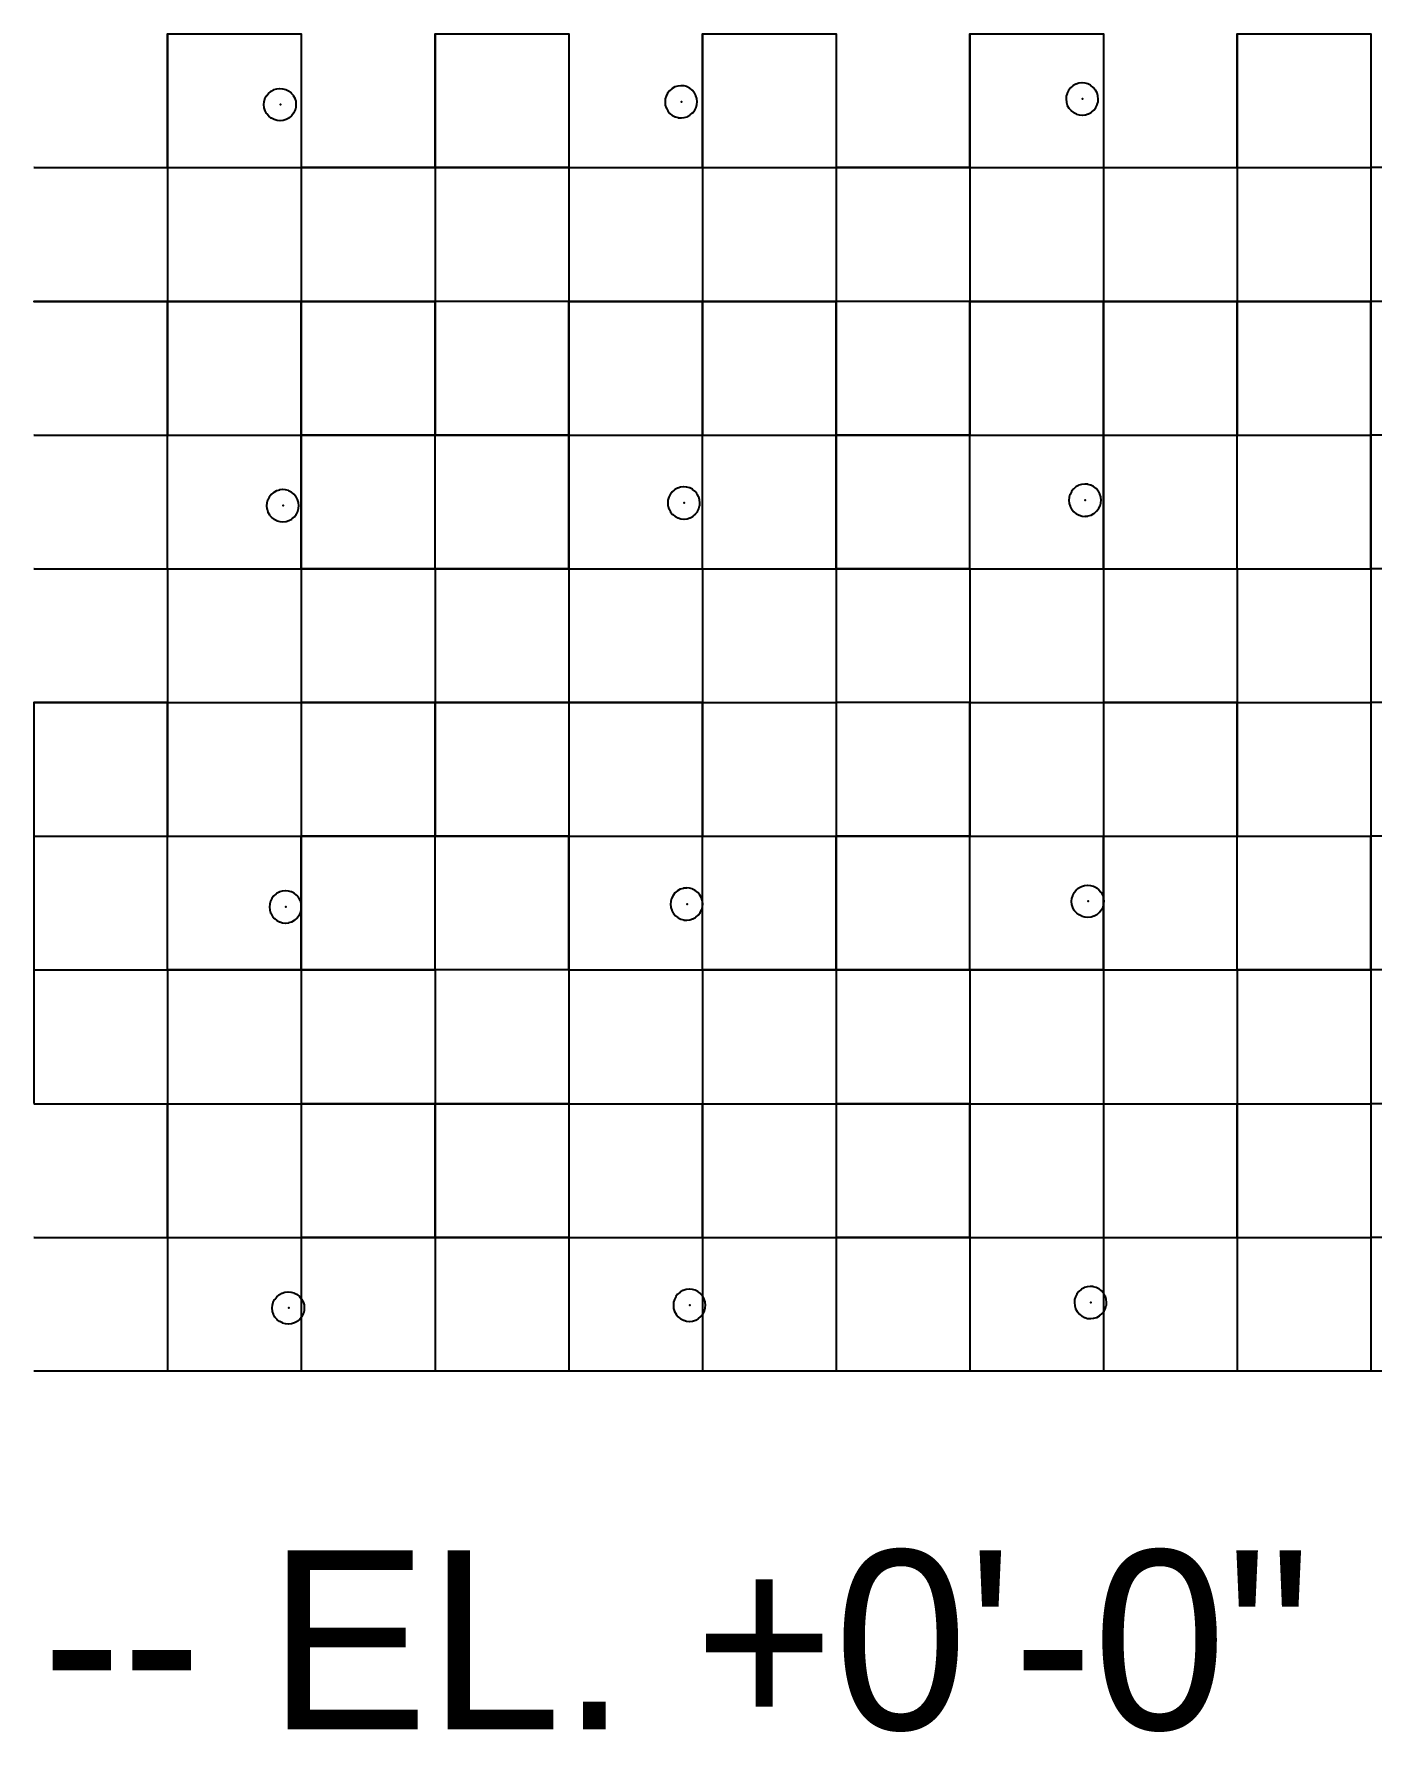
# Model space of a CAD drawing. Header units: metres. Extents: x 0 to 398, y -24 to 612.
# Drawn here: x 81 to 171, y -24.3 to 90 of the extents above; entities that cross this region are included whole.
import ezdxf

# ---------------------------------------------------------------- set-up
doc = ezdxf.new("R2010")
doc.units = ezdxf.units.M
doc.layers.add('LAYER_01_CUT', color=7, linetype='Continuous')
doc.layers.add('LAYER_04_GRID', color=7, linetype='Continuous')

msp = doc.modelspace()

# ---------------------------------------------------------------- linework, layer by layer
at = {"layer": 'LAYER_01_CUT'}
for points in [[(90, 81.01), (90, 90), (98.99, 90), (99, 90), (99, 81.01), (99, 81), (99, 72.01)], [(90, 89.99), (90, 90)], [(90, 89.99), (90, 81)], [(99, 89.99), (99, 90)], [(99, 89.99), (99, 81)], [(108, 81.01), (108, 90), (116.99, 90), (117, 90), (117, 81.01), (117, 81), (117, 72.01)], [(108, 89.99), (108, 90)], [(108, 89.99), (108, 81)], [(117, 89.99), (117, 90)], [(117, 89.99), (117, 81)], [(126, 81.01), (126, 90), (134.99, 90), (135, 90), (135, 81.01), (135, 81), (135, 72.01)], [(126, 89.99), (126, 90)], [(126, 89.99), (126, 81)], [(135, 89.99), (135, 90)], [(135, 89.99), (135, 81)], [(144, 81.01), (144, 90), (152.99, 90), (153, 90), (153, 81.01), (153, 81), (153, 72.01)], [(144, 89.99), (144, 90)], [(144, 89.99), (144, 81)], [(153, 89.99), (153, 90)], [(153, 89.99), (153, 81)], [(162, 81.01), (162, 90), (170.99, 90), (171, 90), (171, 81.01), (171, 81), (171, 72.01)], [(162, 89.99), (162, 90)], [(162, 89.99), (162, 81)], [(171, 89.99), (171, 90)], [(171, 89.99), (171, 81)], [(96.57, 84.82), (96.56, 84.83), (96.56, 84.83), (96.5, 85.02), (96.5, 85.03), (96.5, 85.04), (96.48, 85.23), (96.48, 85.24), (96.48, 85.24), (96.49, 85.42), (96.49, 85.43), (96.5, 85.44), (96.55, 85.62), (96.55, 85.63), (96.55, 85.64), (96.64, 85.82), (96.65, 85.82), (96.65, 85.83), (96.78, 85.99), (96.78, 86), (96.94, 86.13), (96.95, 86.14), (96.96, 86.14), (97.13, 86.24), (97.14, 86.24), (97.15, 86.25), (97.34, 86.3), (97.35, 86.31), (97.36, 86.31), (97.55, 86.33), (97.55, 86.33), (97.56, 86.33), (97.74, 86.31), (97.75, 86.31), (97.76, 86.31), (97.94, 86.26), (97.95, 86.26), (97.96, 86.25), (98.13, 86.16), (98.14, 86.16), (98.15, 86.15), (98.31, 86.03), (98.31, 86.02), (98.44, 85.87), (98.46, 85.85), (98.46, 85.85), (98.56, 85.67), (98.56, 85.66), (98.56, 85.65), (98.62, 85.47), (98.62, 85.46), (98.62, 85.45), (98.64, 85.26), (98.64, 85.25), (98.64, 85.24), (98.63, 85.07), (98.63, 85.06), (98.63, 85.05), (98.58, 84.87), (98.57, 84.86), (98.57, 84.85), (98.48, 84.67), (98.48, 84.66), (98.47, 84.66), (98.35, 84.5), (98.34, 84.49), (98.19, 84.36), (98.17, 84.35), (98.16, 84.34), (97.99, 84.25), (97.98, 84.25), (97.97, 84.24), (97.78, 84.18), (97.78, 84.18), (97.77, 84.18), (97.58, 84.16), (97.57, 84.16), (97.56, 84.16), (97.38, 84.18), (97.37, 84.18), (97.37, 84.18), (97.18, 84.23), (97.17, 84.23), (97.17, 84.24), (96.99, 84.32), (96.98, 84.33), (96.97, 84.33), (96.82, 84.46), (96.81, 84.47), (96.68, 84.62), (96.67, 84.63), (96.66, 84.64), (96.57, 84.82)], [(123.95, 86.33), (123.94, 86.31), (123.78, 86.18), (123.78, 86.18), (123.65, 86.02), (123.65, 86.01), (123.64, 86), (123.55, 85.83), (123.55, 85.82), (123.55, 85.81), (123.5, 85.63), (123.49, 85.62), (123.49, 85.61), (123.48, 85.43), (123.48, 85.42), (123.48, 85.42), (123.5, 85.22), (123.5, 85.22), (123.5, 85.21), (123.56, 85.02), (123.56, 85.01), (123.57, 85), (123.66, 84.83), (123.67, 84.82), (123.68, 84.81), (123.81, 84.65), (123.81, 84.65), (123.97, 84.52), (123.98, 84.52), (123.99, 84.51), (124.17, 84.42), (124.17, 84.42), (124.18, 84.42), (124.37, 84.37), (124.37, 84.36), (124.38, 84.36), (124.56, 84.35), (124.57, 84.35), (124.58, 84.35), (124.77, 84.37), (124.78, 84.37), (124.78, 84.37), (124.97, 84.43), (124.98, 84.43), (124.99, 84.44), (125.16, 84.53), (125.17, 84.54), (125.18, 84.55), (125.34, 84.68), (125.35, 84.68), (125.47, 84.84), (125.48, 84.85), (125.48, 84.86), (125.57, 85.04), (125.57, 85.04), (125.58, 85.05), (125.63, 85.24), (125.63, 85.24), (125.63, 85.25), (125.64, 85.43), (125.64, 85.44), (125.64, 85.45), (125.62, 85.64), (125.62, 85.65), (125.62, 85.65), (125.56, 85.84), (125.56, 85.85), (125.56, 85.86), (125.46, 86.03), (125.46, 86.04), (125.44, 86.05), (125.31, 86.21), (125.31, 86.22), (125.15, 86.34), (125.14, 86.35), (125.13, 86.35), (124.96, 86.44), (124.95, 86.44), (124.94, 86.45), (124.76, 86.5), (124.75, 86.5), (124.74, 86.5), (124.56, 86.51), (124.55, 86.51), (124.54, 86.51), (124.35, 86.49), (124.35, 86.49), (124.34, 86.49), (124.15, 86.43), (124.14, 86.43), (124.13, 86.43), (123.96, 86.33), (123.95, 86.33)], [(151.17, 84.61), (151.17, 84.61), (151.18, 84.6), (151.36, 84.55), (151.37, 84.55), (151.38, 84.55), (151.56, 84.53), (151.57, 84.53), (151.58, 84.53), (151.77, 84.55), (151.77, 84.56), (151.78, 84.56), (151.97, 84.62), (151.98, 84.62), (151.99, 84.62), (152.16, 84.72), (152.17, 84.72), (152.18, 84.73), (152.34, 84.86), (152.35, 84.87), (152.47, 85.03), (152.48, 85.04), (152.48, 85.05), (152.57, 85.22), (152.57, 85.23), (152.57, 85.24), (152.63, 85.42), (152.63, 85.43), (152.63, 85.44), (152.64, 85.62), (152.64, 85.62), (152.64, 85.63), (152.62, 85.82), (152.62, 85.83), (152.62, 85.84), (152.56, 86.03), (152.56, 86.04), (152.56, 86.04), (152.46, 86.22), (152.45, 86.23), (152.44, 86.24), (152.31, 86.4), (152.31, 86.4), (152.15, 86.53), (152.14, 86.53), (152.13, 86.54), (151.95, 86.63), (151.95, 86.63), (151.94, 86.63), (151.76, 86.68), (151.75, 86.68), (151.74, 86.69), (151.56, 86.7), (151.55, 86.7), (151.54, 86.7), (151.35, 86.68), (151.35, 86.68), (151.34, 86.68), (151.15, 86.62), (151.14, 86.62), (151.13, 86.61), (150.96, 86.52), (150.95, 86.51), (150.94, 86.5), (150.78, 86.37), (150.77, 86.36), (150.65, 86.2), (150.64, 86.2), (150.64, 86.19), (150.55, 86.01), (150.55, 86), (150.55, 86), (150.49, 85.81), (150.49, 85.8), (150.49, 85.8), (150.48, 85.62), (150.48, 85.61), (150.48, 85.6), (150.5, 85.41), (150.5, 85.4), (150.5, 85.39), (150.56, 85.21), (150.56, 85.2), (150.56, 85.19), (150.66, 85.01), (150.67, 85.01), (150.68, 84.99), (150.81, 84.84), (150.81, 84.83), (150.97, 84.71), (150.98, 84.7), (150.99, 84.7), (151.17, 84.61)], [(81.01, 81), (81, 81)], [(81, 81), (89.99, 81)], [(81.01, 81), (90, 81)], [(89.99, 81), (90, 81), (90, 72.01)], [(90, 81), (90, 81.01)], [(90, 81), (90, 80.99)], [(90, 81), (98.99, 81)], [(90, 81), (90.01, 81)], [(90, 80.99), (90, 72)], [(90.01, 81), (99, 81)], [(98.99, 81), (99, 81)], [(107.99, 81), (99, 81)], [(99.01, 81), (99, 81)], [(99, 81), (99, 80.99)], [(99, 80.99), (99, 72)], [(99.01, 81), (108, 81)], [(107.99, 81), (108, 81), (108, 72.01)], [(108, 81), (108, 81.01)], [(108, 81), (108, 80.99)], [(108, 81), (116.99, 81)], [(108, 81), (108.01, 81)], [(108, 80.99), (108, 72)], [(117, 81), (108.01, 81)], [(117, 81), (116.99, 81)], [(117, 81), (117, 80.99)], [(117, 81), (125.99, 81)], [(117, 81), (117.01, 81)], [(117, 80.99), (117, 72)], [(117.01, 81), (126, 81)], [(125.99, 81), (126, 81), (126, 72.01)], [(126, 81), (126, 81.01)], [(126.01, 81), (126, 81)], [(126, 81), (126, 80.99)], [(126, 81), (134.99, 81)], [(126, 80.99), (126, 72)], [(126.01, 81), (135, 81)], [(135, 81), (134.99, 81)], [(135, 81), (135, 80.99)], [(135, 81), (143.99, 81)], [(135, 81), (135.01, 81)], [(135, 80.99), (135, 72)], [(144, 81), (135.01, 81)], [(143.99, 81), (144, 81), (144, 72.01)], [(144, 81), (144, 81.01)], [(144, 81), (144, 80.99)], [(144, 81), (152.99, 81)], [(144, 81), (144.01, 81)], [(144, 80.99), (144, 72)], [(144.01, 81), (153, 81)], [(152.99, 81), (153, 81)], [(153.01, 81), (153, 81)], [(153, 81), (153, 80.99)], [(153, 81), (161.99, 81)], [(153, 80.99), (153, 72)], [(153.01, 81), (162, 81)], [(161.99, 81), (162, 81), (162, 72.01)], [(162, 81), (162, 81.01)], [(162, 81), (162, 80.99)], [(162, 81), (170.99, 81)], [(162, 81), (162.01, 81)], [(162, 80.99), (162, 72)], [(162.01, 81), (171, 81)], [(170.99, 81), (171, 81)], [(179.99, 81), (171, 81)], [(171.01, 81), (171, 81)], [(171, 81), (171, 80.99)], [(171, 80.99), (171, 72)], [(90, 72.01), (90, 72)], [(99, 72.01), (99, 72)], [(108, 72.01), (108, 72)], [(117, 72.01), (117, 72)], [(126, 72.01), (126, 72)], [(135, 72.01), (135, 72)], [(144, 72.01), (144, 72)], [(153, 72.01), (153, 72)], [(162, 72.01), (162, 72)], [(171, 72.01), (171, 72)], [(89.99, 72), (81, 72), (81.01, 72)], [(81.01, 72), (90, 72)], [(90, 72), (89.99, 72)], [(98.99, 72), (90, 72), (90.01, 72)], [(90, 63.01), (90, 72)], [(90, 71.99), (90, 72)], [(90, 71.99), (90, 63)], [(90.01, 72), (99, 72)], [(98.99, 72), (99, 72)], [(107.99, 72), (99, 72), (99.01, 72)], [(99, 63.01), (99, 72)], [(99, 71.99), (99, 72)], [(99, 71.99), (99, 63)], [(99.01, 72), (108, 72)], [(107.99, 72), (108, 72)], [(116.99, 72), (108, 72), (108.01, 72)], [(108, 63.01), (108, 72)], [(108, 71.99), (108, 72)], [(108, 71.99), (108, 63)], [(117, 72), (108.01, 72)], [(117, 72), (116.99, 72)], [(125.99, 72), (117, 72), (117.01, 72)], [(117, 63.01), (117, 72)], [(117, 71.99), (117, 72)], [(117, 71.99), (117, 63)], [(117.01, 72), (126, 72)], [(125.99, 72), (126, 72)], [(134.99, 72), (126, 72), (126.01, 72)], [(126, 63.01), (126, 72)], [(126, 71.99), (126, 72)], [(126, 71.99), (126, 63)], [(126.01, 72), (135, 72)], [(135, 72), (134.99, 72)], [(143.99, 72), (135, 72), (135.01, 72)], [(135, 63.01), (135, 72)], [(135, 71.99), (135, 72)], [(135, 71.99), (135, 63)], [(144, 72), (135.01, 72)], [(144, 72), (143.99, 72)], [(152.99, 72), (144, 72), (144.01, 72)], [(144, 63.01), (144, 72)], [(144, 71.99), (144, 72)], [(144, 71.99), (144, 63)], [(144.01, 72), (153, 72)], [(152.99, 72), (153, 72)], [(161.99, 72), (153, 72), (153.01, 72)], [(153, 63.01), (153, 72)], [(153, 71.99), (153, 72)], [(153, 71.99), (153, 63)], [(153.01, 72), (162, 72)], [(162, 72), (161.99, 72)], [(170.99, 72), (162, 72), (162.01, 72)], [(162, 63.01), (162, 72)], [(162, 71.99), (162, 72)], [(162, 71.99), (162, 63)], [(162.01, 72), (171, 72)], [(170.99, 72), (171, 72)], [(179.99, 72), (171, 72), (171.01, 72)], [(171, 63.01), (171, 72)], [(171, 71.99), (171, 72)], [(171, 71.99), (171, 63)], [(81.01, 63), (81, 63)], [(81, 63), (89.99, 63)], [(81.01, 63), (90, 63)], [(90, 63), (89.99, 63)], [(90, 63.01), (90, 63)], [(90, 54.01), (90, 63), (90, 62.99)], [(90, 63), (98.99, 63)], [(90, 63), (90.01, 63)], [(90, 54), (90, 62.99)], [(90.01, 63), (99, 63)], [(98.99, 63), (99, 63), (99, 54.01), (99, 54), (99, 45.01)], [(99, 63.01), (99, 63)], [(107.99, 63), (99, 63)], [(99.01, 63), (99, 63)], [(99, 63), (99, 62.99)], [(99, 54), (99, 62.99)], [(99.01, 63), (108, 63)], [(107.99, 63), (108, 63)], [(108, 63.01), (108, 63)], [(108, 54.01), (108, 63), (108, 62.99)], [(108, 63), (116.99, 63)], [(108, 63), (108.01, 63)], [(108, 54), (108, 62.99)], [(117, 63), (108.01, 63)], [(116.99, 63), (117, 63), (117, 54.01), (117, 54), (117, 45.01)], [(117, 63.01), (117, 63)], [(117, 63), (117, 62.99)], [(117, 63), (125.99, 63)], [(117, 63), (117.01, 63)], [(117, 54), (117, 62.99)], [(117.01, 63), (126, 63)], [(125.99, 63), (126, 63)], [(126, 63.01), (126, 63)], [(126, 54.01), (126, 63), (126, 62.99)], [(126.01, 63), (126, 63)], [(126, 63), (134.99, 63)], [(126, 54), (126, 62.99)], [(126.01, 63), (135, 63)], [(134.99, 63), (135, 63), (135, 54.01), (135, 54), (135, 45.01)], [(135, 63.01), (135, 63)], [(135, 63), (135, 62.99)], [(135, 63), (143.99, 63)], [(135, 63), (135.01, 63)], [(135, 54), (135, 62.99)], [(144, 63), (135.01, 63)], [(144, 63), (143.99, 63)], [(144, 63.01), (144, 63)], [(144, 54.01), (144, 63), (144, 62.99)], [(144, 63), (152.99, 63)], [(144, 63), (144.01, 63)], [(144, 54), (144, 62.99)], [(144.01, 63), (153, 63)], [(152.99, 63), (153, 63), (153, 54.01), (153, 54), (153, 45.01)], [(153, 63.01), (153, 63)], [(153.01, 63), (153, 63)], [(153, 63), (153, 62.99)], [(153, 63), (161.99, 63)], [(153, 54), (153, 62.99)], [(153.01, 63), (162, 63)], [(162, 63), (161.99, 63)], [(162, 63.01), (162, 63)], [(162, 54.01), (162, 63), (162, 62.99)], [(162, 63), (170.99, 63)], [(162, 63), (162.01, 63)], [(162, 54), (162, 62.99)], [(162.01, 63), (171, 63)], [(170.99, 63), (171, 63), (171, 54.01), (171, 54), (171, 45.01)], [(171, 63.01), (171, 63)], [(179.99, 63), (171, 63)], [(171.01, 63), (171, 63)], [(171, 63), (171, 62.99)], [(171, 54), (171, 62.99)], [(123.75, 58.01), (123.75, 58.01), (123.85, 57.83), (123.85, 57.82), (123.86, 57.81), (123.99, 57.65), (124, 57.65), (124.16, 57.52), (124.17, 57.52), (124.18, 57.51), (124.35, 57.42), (124.36, 57.42), (124.37, 57.42), (124.55, 57.37), (124.56, 57.36), (124.57, 57.36), (124.75, 57.35), (124.75, 57.35), (124.76, 57.35), (124.95, 57.37), (124.96, 57.37), (124.97, 57.37), (125.16, 57.43), (125.17, 57.43), (125.17, 57.44), (125.35, 57.53), (125.36, 57.54), (125.37, 57.55), (125.53, 57.68), (125.53, 57.69), (125.66, 57.84), (125.66, 57.85), (125.67, 57.86), (125.76, 58.04), (125.76, 58.04), (125.76, 58.05), (125.81, 58.24), (125.81, 58.24), (125.82, 58.25), (125.83, 58.43), (125.83, 58.44), (125.83, 58.45), (125.81, 58.64), (125.81, 58.65), (125.81, 58.65), (125.75, 58.84), (125.75, 58.85), (125.74, 58.86), (125.65, 59.03), (125.64, 59.04), (125.63, 59.06), (125.5, 59.21), (125.49, 59.22), (125.33, 59.34), (125.33, 59.35), (125.32, 59.35), (125.14, 59.44), (125.13, 59.44), (125.13, 59.45), (124.94, 59.5), (124.93, 59.5), (124.93, 59.5), (124.75, 59.51), (124.74, 59.51), (124.73, 59.51), (124.54, 59.49), (124.53, 59.49), (124.52, 59.49), (124.34, 59.43), (124.33, 59.43), (124.32, 59.43), (124.14, 59.33), (124.14, 59.33), (124.12, 59.31), (123.97, 59.18), (123.96, 59.18), (123.84, 59.02), (123.83, 59.01), (123.83, 59), (123.74, 58.83), (123.74, 58.82), (123.73, 58.81), (123.68, 58.63), (123.68, 58.62), (123.68, 58.61), (123.66, 58.43), (123.66, 58.42), (123.66, 58.42), (123.68, 58.23), (123.69, 58.22), (123.69, 58.21), (123.74, 58.02), (123.75, 58.01)], [(152.81, 58.84), (152.75, 59.03), (152.75, 59.04), (152.74, 59.04), (152.65, 59.22), (152.64, 59.23), (152.63, 59.24), (152.5, 59.4), (152.49, 59.4), (152.33, 59.53), (152.33, 59.53), (152.32, 59.54), (152.14, 59.63), (152.13, 59.63), (152.13, 59.63), (151.94, 59.68), (151.93, 59.68), (151.93, 59.69), (151.75, 59.7), (151.74, 59.7), (151.73, 59.7), (151.54, 59.68), (151.53, 59.68), (151.52, 59.68), (151.34, 59.62), (151.33, 59.62), (151.32, 59.61), (151.14, 59.52), (151.14, 59.51), (151.12, 59.5), (150.97, 59.37), (150.96, 59.36), (150.84, 59.2), (150.83, 59.2), (150.83, 59.19), (150.74, 59.01), (150.73, 59), (150.73, 59), (150.68, 58.81), (150.68, 58.81), (150.68, 58.8), (150.66, 58.62), (150.66, 58.61), (150.66, 58.6), (150.68, 58.41), (150.68, 58.4), (150.69, 58.4), (150.74, 58.21), (150.75, 58.2), (150.75, 58.19), (150.85, 58.01), (150.85, 58.01), (150.86, 57.99), (150.99, 57.84), (151, 57.83), (151.16, 57.71), (151.17, 57.7), (151.17, 57.7), (151.35, 57.61), (151.36, 57.61), (151.37, 57.6), (151.55, 57.55), (151.56, 57.55), (151.57, 57.55), (151.75, 57.53), (151.75, 57.53), (151.76, 57.54), (151.95, 57.55), (151.96, 57.56), (151.97, 57.56), (152.16, 57.62), (152.16, 57.62), (152.17, 57.62), (152.35, 57.72), (152.36, 57.72), (152.37, 57.73), (152.53, 57.87), (152.53, 57.87), (152.66, 58.03), (152.66, 58.04), (152.67, 58.05), (152.75, 58.22), (152.76, 58.23), (152.76, 58.24), (152.81, 58.42), (152.81, 58.43), (152.81, 58.44), (152.83, 58.62), (152.83, 58.63), (152.83, 58.63), (152.81, 58.82), (152.81, 58.83), (152.81, 58.84)], [(98.16, 57.24), (98.17, 57.25), (98.17, 57.25), (98.35, 57.35), (98.36, 57.35), (98.37, 57.36), (98.53, 57.49), (98.53, 57.5), (98.66, 57.66), (98.66, 57.67), (98.67, 57.67), (98.76, 57.85), (98.76, 57.86), (98.76, 57.87), (98.81, 58.05), (98.81, 58.06), (98.82, 58.07), (98.83, 58.24), (98.83, 58.25), (98.83, 58.26), (98.81, 58.45), (98.81, 58.46), (98.81, 58.47), (98.75, 58.66), (98.75, 58.66), (98.74, 58.67), (98.65, 58.85), (98.64, 58.86), (98.63, 58.87), (98.5, 59.02), (98.49, 59.03), (98.33, 59.16), (98.33, 59.16), (98.32, 59.16), (98.14, 59.25), (98.13, 59.26), (98.13, 59.26), (97.94, 59.31), (97.94, 59.31), (97.93, 59.31), (97.75, 59.33), (97.74, 59.33), (97.73, 59.33), (97.54, 59.31), (97.53, 59.31), (97.53, 59.3), (97.34, 59.25), (97.33, 59.24), (97.32, 59.24), (97.14, 59.14), (97.14, 59.14), (97.12, 59.13), (96.97, 59), (96.96, 58.99), (96.84, 58.83), (96.83, 58.82), (96.83, 58.82), (96.74, 58.64), (96.74, 58.63), (96.73, 58.62), (96.68, 58.44), (96.68, 58.43), (96.68, 58.42), (96.66, 58.25), (96.66, 58.24), (96.66, 58.23), (96.68, 58.04), (96.69, 58.03), (96.69, 58.02), (96.75, 57.83), (96.75, 57.83), (96.75, 57.82), (96.85, 57.64), (96.85, 57.63), (96.86, 57.62), (97, 57.47), (97, 57.46), (97.16, 57.33), (97.17, 57.33), (97.18, 57.33), (97.35, 57.24), (97.36, 57.23), (97.37, 57.23), (97.55, 57.18), (97.56, 57.18), (97.57, 57.18), (97.75, 57.16), (97.76, 57.16), (97.76, 57.16), (97.95, 57.18), (97.96, 57.18), (97.97, 57.19), (98.16, 57.24)], [(81.01, 54), (81, 54)], [(81, 54), (89.99, 54)], [(81.01, 54), (90, 54)], [(89.99, 54), (90, 54), (90, 45.01)], [(90, 54), (90, 54.01)], [(90, 54), (90, 53.99)], [(90, 54), (98.99, 54)], [(90, 54), (90.01, 54)], [(90, 53.99), (90, 45)], [(90.01, 54), (99, 54)], [(98.99, 54), (99, 54)], [(107.99, 54), (99, 54)], [(99.01, 54), (99, 54)], [(99, 54), (99, 53.99)], [(99, 53.99), (99, 45)], [(99.01, 54), (108, 54)], [(107.99, 54), (108, 54), (108, 45.01)], [(108, 54), (108, 54.01)], [(108, 54), (108, 53.99)], [(108, 54), (116.99, 54)], [(108, 54), (108.01, 54)], [(108, 53.99), (108, 45)], [(117, 54), (108.01, 54)], [(117, 54), (116.99, 54)], [(117, 54), (117, 53.99)], [(117, 54), (125.99, 54)], [(117, 54), (117.01, 54)], [(117, 53.99), (117, 45)], [(117.01, 54), (126, 54)], [(125.99, 54), (126, 54), (126, 45.01)], [(126, 54), (126, 54.01)], [(126.01, 54), (126, 54)], [(126, 54), (126, 53.99)], [(126, 54), (134.99, 54)], [(126, 53.99), (126, 45)], [(126.01, 54), (135, 54)], [(135, 54), (134.99, 54)], [(135, 54), (135, 53.99)], [(135, 54), (143.99, 54)], [(135, 54), (135.01, 54)], [(135, 53.99), (135, 45)], [(144, 54), (135.01, 54)], [(143.99, 54), (144, 54), (144, 45.01)], [(144, 54), (144, 54.01)], [(144, 54), (144, 53.99)], [(144, 54), (152.99, 54)], [(144, 54), (144.01, 54)], [(144, 53.99), (144, 45)], [(144.01, 54), (153, 54)], [(152.99, 54), (153, 54)], [(153.01, 54), (153, 54)], [(153, 54), (153, 53.99)], [(153, 54), (161.99, 54)], [(153, 53.99), (153, 45)], [(153.01, 54), (162, 54)], [(161.99, 54), (162, 54), (162, 45.01)], [(162, 54), (162, 54.01)], [(162, 54), (162, 53.99)], [(162, 54), (170.99, 54)], [(162, 54), (162.01, 54)], [(162, 53.99), (162, 45)], [(162.01, 54), (171, 54)], [(170.99, 54), (171, 54)], [(179.99, 54), (171, 54)], [(171.01, 54), (171, 54)], [(171, 54), (171, 53.99)], [(171, 53.99), (171, 45)], [(89.99, 45), (81, 45), (81, 36.01), (81, 36), (81, 27.01), (81, 27), (81, 18.01)], [(81.01, 45), (81, 45)], [(81.01, 45), (90, 45)], [(90, 45), (89.99, 45)], [(90, 45.01), (90, 45)], [(90, 36.01), (90, 45), (98.99, 45)], [(90, 44.99), (90, 45)], [(90, 45), (90.01, 45)], [(90, 44.99), (90, 36)], [(90.01, 45), (99, 45)], [(98.99, 45), (99, 45)], [(99, 45.01), (99, 45)], [(107.99, 45), (99, 45), (99, 36.01), (99, 36), (99, 27.01), (99, 27), (99, 18.01)], [(99.01, 45), (99, 45)], [(99, 44.99), (99, 45)], [(99, 44.99), (99, 36)], [(99.01, 45), (108, 45)], [(107.99, 45), (108, 45)], [(108, 45.01), (108, 45)], [(108, 36.01), (108, 45), (116.99, 45)], [(108, 44.99), (108, 45)], [(108, 45), (108.01, 45)], [(108, 44.99), (108, 36)], [(117, 45), (108.01, 45)], [(117, 45), (116.99, 45)], [(117, 45.01), (117, 45)], [(125.99, 45), (117, 45), (117, 36.01), (117, 36), (117, 27.01), (117, 27), (117, 18.01)], [(117, 44.99), (117, 45)], [(117, 45), (117.01, 45)], [(117, 44.99), (117, 36)], [(117.01, 45), (126, 45)], [(125.99, 45), (126, 45)], [(126, 45.01), (126, 45)], [(126, 36.01), (126, 45), (134.99, 45)], [(126.01, 45), (126, 45)], [(126, 44.99), (126, 45)], [(126, 44.99), (126, 36)], [(126.01, 45), (135, 45)], [(135, 45), (134.99, 45)], [(135, 45.01), (135, 45)], [(143.99, 45), (135, 45), (135, 36.01), (135, 36), (135, 27.01), (135, 27), (135, 18.01)], [(135, 44.99), (135, 45)], [(135, 45), (135.01, 45)], [(135, 44.99), (135, 36)], [(144, 45), (135.01, 45)], [(144, 45), (143.99, 45)], [(144, 45.01), (144, 45)], [(144, 36.01), (144, 45), (152.99, 45)], [(144, 44.99), (144, 45)], [(144, 45), (144.01, 45)], [(144, 44.99), (144, 36)], [(144.01, 45), (153, 45)], [(152.99, 45), (153, 45)], [(153, 45.01), (153, 45)], [(161.99, 45), (153, 45), (153, 36.01), (153, 36), (153, 27.01), (153, 27), (153, 18.01)], [(153.01, 45), (153, 45)], [(153, 44.99), (153, 45)], [(153, 44.99), (153, 36)], [(153.01, 45), (162, 45)], [(162, 45), (161.99, 45)], [(162, 45.01), (162, 45)], [(162, 36.01), (162, 45), (170.99, 45)], [(162, 44.99), (162, 45)], [(162, 45), (162.01, 45)], [(162, 44.99), (162, 36)], [(162.01, 45), (171, 45)], [(170.99, 45), (171, 45)], [(171, 45.01), (171, 45)], [(179.99, 45), (171, 45), (171, 36.01), (171, 36), (171, 27.01), (171, 27), (171, 18.01)], [(171.01, 45), (171, 45)], [(171, 44.99), (171, 45)], [(171, 44.99), (171, 36)], [(81.01, 36), (81, 36)], [(81, 36), (89.99, 36)], [(81.01, 36), (90, 36)], [(90, 36), (89.99, 36)], [(90, 36), (90, 36.01)], [(90, 27.01), (90, 36), (90, 35.99)], [(90, 36), (98.99, 36)], [(90, 36), (90.01, 36)], [(90, 27), (90, 35.99)], [(90.01, 36), (99, 36)], [(98.99, 36), (99, 36)], [(107.99, 36), (99, 36)], [(99.01, 36), (99, 36)], [(99, 36), (99, 35.99)], [(99, 27), (99, 35.99)], [(99.01, 36), (108, 36)], [(107.99, 36), (108, 36)], [(108, 36), (108, 36.01)], [(108, 27.01), (108, 36), (108, 35.99)], [(108, 36), (116.99, 36)], [(108, 36), (108.01, 36)], [(108, 27), (108, 35.99)], [(117, 36), (108.01, 36)], [(117, 36), (116.99, 36)], [(117, 36), (117, 35.99)], [(117, 36), (125.99, 36)], [(117, 36), (117.01, 36)], [(117, 27), (117, 35.99)], [(117.01, 36), (126, 36)], [(125.99, 36), (126, 36)], [(126, 36), (126, 36.01)], [(126, 27.01), (126, 36), (126, 35.99)], [(126.01, 36), (126, 36)], [(126, 36), (134.99, 36)], [(126, 27), (126, 35.99)], [(126.01, 36), (135, 36)], [(135, 36), (134.99, 36)], [(135, 36), (135, 35.99)], [(135, 36), (143.99, 36)], [(135, 36), (135.01, 36)], [(135, 27), (135, 35.99)], [(144, 36), (135.01, 36)], [(144, 36), (143.99, 36)], [(144, 36), (144, 36.01)], [(144, 27.01), (144, 36), (144, 35.99)], [(144, 36), (152.99, 36)], [(144, 36), (144.01, 36)], [(144, 27), (144, 35.99)], [(144.01, 36), (153, 36)], [(152.99, 36), (153, 36)], [(153.01, 36), (153, 36)], [(153, 36), (153, 35.99)], [(153, 36), (161.99, 36)], [(153, 27), (153, 35.99)], [(153.01, 36), (162, 36)], [(162, 36), (161.99, 36)], [(162, 36), (162, 36.01)], [(162, 27.01), (162, 36), (162, 35.99)], [(162, 36), (170.99, 36)], [(162, 36), (162.01, 36)], [(162, 27), (162, 35.99)], [(162.01, 36), (171, 36)], [(170.99, 36), (171, 36)], [(179.99, 36), (171, 36)], [(171.01, 36), (171, 36)], [(171, 36), (171, 35.99)], [(171, 27), (171, 35.99)], [(97.02, 31.83), (97.02, 31.83), (97.01, 31.82), (96.93, 31.64), (96.92, 31.63), (96.92, 31.62), (96.87, 31.44), (96.87, 31.43), (96.87, 31.42), (96.85, 31.25), (96.85, 31.24), (96.85, 31.23), (96.87, 31.04), (96.87, 31.03), (96.87, 31.02), (96.93, 30.84), (96.93, 30.83), (96.94, 30.82), (97.03, 30.64), (97.04, 30.63), (97.05, 30.62), (97.18, 30.47), (97.19, 30.46), (97.35, 30.34), (97.35, 30.33), (97.36, 30.33), (97.54, 30.24), (97.55, 30.23), (97.56, 30.23), (97.74, 30.18), (97.75, 30.18), (97.75, 30.18), (97.93, 30.16), (97.94, 30.16), (97.95, 30.16), (98.14, 30.18), (98.15, 30.18), (98.16, 30.19), (98.34, 30.24), (98.35, 30.25), (98.36, 30.25), (98.54, 30.35), (98.54, 30.35), (98.56, 30.36), (98.71, 30.49), (98.72, 30.5), (98.84, 30.66), (98.85, 30.67), (98.85, 30.67), (98.94, 30.85), (98.95, 30.86), (98.95, 30.87), (99, 31.05), (99, 31.06), (99, 31.07), (99.02, 31.25), (99.02, 31.25), (99.02, 31.26), (99, 31.45), (99, 31.46), (98.99, 31.47), (98.94, 31.66), (98.93, 31.66), (98.93, 31.67), (98.83, 31.85), (98.83, 31.86), (98.82, 31.87), (98.69, 32.02), (98.68, 32.03), (98.52, 32.16), (98.51, 32.16), (98.51, 32.17), (98.33, 32.25), (98.32, 32.26), (98.31, 32.26), (98.13, 32.31), (98.12, 32.31), (98.11, 32.31), (97.93, 32.33), (97.93, 32.33), (97.92, 32.33), (97.73, 32.31), (97.72, 32.31), (97.71, 32.31), (97.52, 32.25), (97.52, 32.24), (97.51, 32.24), (97.33, 32.15), (97.32, 32.14), (97.31, 32.13), (97.15, 32), (97.15, 31.99), (97.02, 31.83)], [(126, 31.65), (125.99, 31.65), (125.94, 31.84), (125.93, 31.85), (125.93, 31.86), (125.83, 32.04), (125.83, 32.04), (125.82, 32.06), (125.69, 32.21), (125.68, 32.22), (125.52, 32.34), (125.51, 32.35), (125.51, 32.35), (125.33, 32.44), (125.32, 32.44), (125.31, 32.45), (125.13, 32.5), (125.12, 32.5), (125.11, 32.5), (124.93, 32.52), (124.93, 32.52), (124.92, 32.51), (124.73, 32.5), (124.72, 32.49), (124.71, 32.49), (124.52, 32.43), (124.52, 32.43), (124.51, 32.43), (124.33, 32.33), (124.32, 32.33), (124.31, 32.32), (124.15, 32.18), (124.15, 32.18), (124.02, 32.02), (124.02, 32.01), (124.01, 32), (123.93, 31.83), (123.92, 31.82), (123.92, 31.81), (123.87, 31.63), (123.87, 31.62), (123.87, 31.61), (123.85, 31.43), (123.85, 31.42), (123.85, 31.42), (123.87, 31.23), (123.87, 31.22), (123.87, 31.21), (123.93, 31.02), (123.93, 31.01), (123.94, 31.01), (124.03, 30.83), (124.04, 30.82), (124.05, 30.81), (124.18, 30.65), (124.19, 30.65), (124.35, 30.52), (124.35, 30.52), (124.36, 30.51), (124.54, 30.42), (124.55, 30.42), (124.55, 30.42), (124.74, 30.37), (124.75, 30.37), (124.75, 30.36), (124.93, 30.35), (124.94, 30.35), (124.95, 30.35), (125.14, 30.37), (125.15, 30.37), (125.16, 30.37), (125.34, 30.43), (125.35, 30.43), (125.36, 30.44), (125.54, 30.53), (125.54, 30.54), (125.56, 30.55), (125.71, 30.68), (125.72, 30.69), (125.84, 30.85), (125.85, 30.85), (125.85, 30.86), (125.94, 31.04), (125.95, 31.05), (125.95, 31.05), (126, 31.24), (126, 31.24), (126, 31.25), (126.02, 31.43), (126.02, 31.44), (126.02, 31.45), (126, 31.64), (126, 31.65)], [(152.85, 31.05), (152.85, 31.04), (152.84, 31.03), (152.72, 30.87), (152.71, 30.87), (152.56, 30.74), (152.54, 30.72), (152.54, 30.72), (152.36, 30.62), (152.35, 30.62), (152.34, 30.62), (152.16, 30.56), (152.15, 30.56), (152.14, 30.56), (151.95, 30.54), (151.94, 30.54), (151.93, 30.54), (151.75, 30.55), (151.75, 30.55), (151.74, 30.55), (151.55, 30.6), (151.55, 30.61), (151.54, 30.61), (151.36, 30.7), (151.35, 30.7), (151.35, 30.71), (151.19, 30.83), (151.18, 30.84), (151.05, 30.99), (151.04, 31.01), (151.03, 31.02), (150.94, 31.19), (150.93, 31.2), (150.93, 31.21), (150.87, 31.4), (150.87, 31.4), (150.87, 31.41), (150.85, 31.6), (150.85, 31.61), (150.85, 31.62), (150.86, 31.8), (150.87, 31.81), (150.87, 31.81), (150.92, 32), (150.92, 32.01), (150.92, 32.01), (151.01, 32.19), (151.02, 32.2), (151.02, 32.21), (151.15, 32.36), (151.15, 32.37), (151.31, 32.5), (151.32, 32.51), (151.33, 32.52), (151.51, 32.61), (151.51, 32.62), (151.52, 32.62), (151.71, 32.68), (151.72, 32.68), (151.73, 32.68), (151.92, 32.7), (151.93, 32.7), (151.93, 32.7), (152.11, 32.69), (152.12, 32.69), (152.13, 32.68), (152.31, 32.63), (152.32, 32.63), (152.33, 32.63), (152.5, 32.54), (152.51, 32.53), (152.52, 32.53), (152.68, 32.4), (152.69, 32.4), (152.82, 32.24), (152.83, 32.23), (152.83, 32.22), (152.93, 32.04), (152.93, 32.04), (152.94, 32.03), (152.99, 31.84), (152.99, 31.83), (153, 31.82), (153.02, 31.63), (153.02, 31.63), (153.02, 31.62), (153, 31.44), (153, 31.43), (153, 31.42), (152.95, 31.24), (152.94, 31.23), (152.94, 31.22), (152.85, 31.05)], [(81.01, 27), (81, 27)], [(81, 27), (89.99, 27)], [(81.01, 27), (90, 27)], [(90, 27), (89.99, 27)], [(90, 27), (90, 27.01)], [(98.99, 27), (90, 27), (90, 18.01)], [(90, 27), (90, 26.99)], [(90, 27), (90.01, 27)], [(90, 26.99), (90, 18)], [(90.01, 27), (99, 27)], [(98.99, 27), (99, 27)], [(107.99, 27), (99, 27)], [(99.01, 27), (99, 27)], [(99, 27), (99, 26.99)], [(99, 26.99), (99, 18)], [(99.01, 27), (108, 27)], [(107.99, 27), (108, 27)], [(108, 27), (108, 27.01)], [(116.99, 27), (108, 27), (108, 18.01)], [(108, 27), (108, 26.99)], [(108, 27), (108.01, 27)], [(108, 26.99), (108, 18)], [(117, 27), (108.01, 27)], [(117, 27), (116.99, 27)], [(117, 27), (117, 26.99)], [(117, 27), (125.99, 27)], [(117, 27), (117.01, 27)], [(117, 26.99), (117, 18)], [(117.01, 27), (126, 27)], [(125.99, 27), (126, 27)], [(126, 27), (126, 27.01)], [(134.99, 27), (126, 27), (126, 18.01)], [(126.01, 27), (126, 27)], [(126, 27), (126, 26.99)], [(126, 26.99), (126, 18)], [(126.01, 27), (135, 27)], [(135, 27), (134.99, 27)], [(135, 27), (135, 26.99)], [(135, 27), (143.99, 27)], [(135, 27), (135.01, 27)], [(135, 26.99), (135, 18)], [(144, 27), (135.01, 27)], [(144, 27), (143.99, 27)], [(144, 27), (144, 27.01)], [(152.99, 27), (144, 27), (144, 18.01)], [(144, 27), (144, 26.99)], [(144, 27), (144.01, 27)], [(144, 26.99), (144, 18)], [(144.01, 27), (153, 27)], [(152.99, 27), (153, 27)], [(153.01, 27), (153, 27)], [(153, 27), (153, 26.99)], [(153, 27), (161.99, 27)], [(153, 26.99), (153, 18)], [(153.01, 27), (162, 27)], [(162, 27), (161.99, 27)], [(162, 27), (162, 27.01)], [(170.99, 27), (162, 27), (162, 18.01)], [(162, 27), (162, 26.99)], [(162, 27), (162.01, 27)], [(162, 26.99), (162, 18)], [(162.01, 27), (171, 27)], [(170.99, 27), (171, 27)], [(179.99, 27), (171, 27)], [(171.01, 27), (171, 27)], [(171, 27), (171, 26.99)], [(171, 26.99), (171, 18)], [(81.01, 18), (81, 18)], [(81, 18), (89.99, 18)], [(81.01, 18), (90, 18)], [(90, 18), (89.99, 18)], [(90, 18.01), (90, 18)], [(90, 9.01), (90, 18), (98.99, 18), (99, 18), (99, 9.01), (99, 9), (99, 0.01)], [(90, 17.99), (90, 18)], [(90, 18), (90.01, 18)], [(90, 17.99), (90, 9)], [(90.01, 18), (99, 18)], [(99, 18.01), (99, 18)], [(107.99, 18), (99, 18)], [(99.01, 18), (99, 18)], [(99, 17.99), (99, 18)], [(99, 17.99), (99, 9)], [(99.01, 18), (108, 18)], [(107.99, 18), (108, 18)], [(108, 18.01), (108, 18)], [(108, 9.01), (108, 18), (116.99, 18), (117, 18), (117, 9.01), (117, 9), (117, 0.01)], [(108, 17.99), (108, 18)], [(108, 18), (108.01, 18)], [(108, 17.99), (108, 9)], [(117, 18), (108.01, 18)], [(117, 18.01), (117, 18)], [(117, 17.99), (117, 18)], [(117, 18), (125.99, 18)], [(117, 18), (117.01, 18)], [(117, 17.99), (117, 9)], [(117.01, 18), (126, 18)], [(125.99, 18), (126, 18)], [(126, 18.01), (126, 18)], [(126, 9.01), (126, 18), (134.99, 18), (135, 18), (135, 9.01), (135, 9), (135, 0.01)], [(126.01, 18), (126, 18)], [(126, 17.99), (126, 18)], [(126, 17.99), (126, 9)], [(126.01, 18), (135, 18)], [(135, 18.01), (135, 18)], [(135, 17.99), (135, 18)], [(135, 18), (143.99, 18)], [(135, 18), (135.01, 18)], [(135, 17.99), (135, 9)], [(144, 18), (135.01, 18)], [(144, 18), (143.99, 18)], [(144, 18.01), (144, 18)], [(144, 9.01), (144, 18), (152.99, 18), (153, 18), (153, 9.01), (153, 9), (153, 0.01)], [(144, 17.99), (144, 18)], [(144, 18), (144.01, 18)], [(144, 17.99), (144, 9)], [(144.01, 18), (153, 18)], [(153, 18.01), (153, 18)], [(153.01, 18), (153, 18)], [(153, 17.99), (153, 18)], [(153, 18), (161.99, 18)], [(153, 17.99), (153, 9)], [(153.01, 18), (162, 18)], [(162, 18), (161.99, 18)], [(162, 18.01), (162, 18)], [(162, 9.01), (162, 18), (170.99, 18), (171, 18), (171, 9.01), (171, 9), (171, 0.01)], [(162, 17.99), (162, 18)], [(162, 18), (162.01, 18)], [(162, 17.99), (162, 9)], [(162.01, 18), (171, 18)], [(171, 18.01), (171, 18)], [(179.99, 18), (171, 18)], [(171.01, 18), (171, 18)], [(171, 17.99), (171, 18)], [(171, 17.99), (171, 9)], [(81.01, 9), (81, 9)], [(81, 9), (89.99, 9)], [(81.01, 9), (90, 9)], [(89.99, 9), (90, 9), (90, 0.01)], [(90, 9), (90, 9.01)], [(90, 9), (90, 8.99)], [(90, 9), (98.99, 9)], [(90, 9), (90.01, 9)], [(90, 8.99), (90, 0)], [(90.01, 9), (99, 9)], [(98.99, 9), (99, 9)], [(107.99, 9), (99, 9)], [(99.01, 9), (99, 9)], [(99, 9), (99, 8.99)], [(99, 8.99), (99, 0)], [(99.01, 9), (108, 9)], [(107.99, 9), (108, 9), (108, 0.01)], [(108, 9), (108, 9.01)], [(108, 9), (108, 8.99)], [(108, 9), (116.99, 9)], [(108, 9), (108.01, 9)], [(108, 8.99), (108, 0)], [(117, 9), (108.01, 9)], [(117, 9), (116.99, 9)], [(117, 9), (117, 8.99)], [(117, 9), (125.99, 9)], [(117, 9), (117.01, 9)], [(117, 8.99), (117, 0)], [(117.01, 9), (126, 9)], [(125.99, 9), (126, 9), (126, 0.01)], [(126, 9), (126, 9.01)], [(126.01, 9), (126, 9)], [(126, 9), (126, 8.99)], [(126, 9), (134.99, 9)], [(126, 8.99), (126, 0)], [(126.01, 9), (135, 9)], [(135, 9), (134.99, 9)], [(135, 9), (135, 8.99)], [(135, 9), (143.99, 9)], [(135, 9), (135.01, 9)], [(135, 8.99), (135, 0)], [(144, 9), (135.01, 9)], [(143.99, 9), (144, 9), (144, 0.01)], [(144, 9), (144, 9.01)], [(144, 9), (144, 8.99)], [(144, 9), (152.99, 9)], [(144, 9), (144.01, 9)], [(144, 8.99), (144, 0)], [(144.01, 9), (153, 9)], [(152.99, 9), (153, 9)], [(153.01, 9), (153, 9)], [(153, 9), (153, 8.99)], [(153, 9), (161.99, 9)], [(153, 8.99), (153, 0)], [(153.01, 9), (162, 9)], [(161.99, 9), (162, 9), (162, 0.01)], [(162, 9), (162, 9.01)], [(162, 9), (162, 8.99)], [(162, 9), (170.99, 9)], [(162, 9), (162.01, 9)], [(162, 8.99), (162, 0)], [(162.01, 9), (171, 9)], [(170.99, 9), (171, 9)], [(179.99, 9), (171, 9)], [(171.01, 9), (171, 9)], [(171, 9), (171, 8.99)], [(171, 8.99), (171, 0)], [(97.06, 4.04), (97.04, 4.23), (97.04, 4.24), (97.04, 4.25), (97.05, 4.43), (97.05, 4.43), (97.06, 4.44), (97.11, 4.63), (97.11, 4.63), (97.11, 4.64), (97.2, 4.82), (97.21, 4.83), (97.21, 4.83), (97.34, 4.99), (97.34, 5), (97.5, 5.13), (97.51, 5.14), (97.52, 5.15), (97.69, 5.24), (97.7, 5.25), (97.71, 5.25), (97.9, 5.31), (97.91, 5.31), (97.91, 5.31), (98.1, 5.33), (98.11, 5.33), (98.12, 5.33), (98.3, 5.31), (98.31, 5.31), (98.32, 5.31), (98.5, 5.26), (98.51, 5.26), (98.52, 5.25), (98.69, 5.17), (98.7, 5.16), (98.71, 5.16), (98.87, 5.03), (98.87, 5.03), (99, 4.87), (99.02, 4.86), (99.02, 4.85), (99.12, 4.67), (99.12, 4.66), (99.12, 4.66), (99.18, 4.47), (99.18, 4.46), (99.18, 4.45), (99.2, 4.26), (99.2, 4.25), (99.2, 4.25), (99.19, 4.07), (99.19, 4.06), (99.19, 4.05), (99.14, 3.87), (99.13, 3.86), (99.13, 3.85), (99.04, 3.67), (99.04, 3.67), (99.03, 3.66), (98.91, 3.5), (98.9, 3.49), (98.74, 3.36), (98.73, 3.35), (98.72, 3.35), (98.55, 3.25), (98.54, 3.25), (98.53, 3.24), (98.34, 3.19), (98.34, 3.18), (98.33, 3.18), (98.14, 3.16), (98.13, 3.16), (98.12, 3.16), (97.94, 3.18), (97.93, 3.18), (97.93, 3.18), (97.74, 3.23), (97.73, 3.23), (97.73, 3.24), (97.55, 3.33), (97.54, 3.33), (97.53, 3.34), (97.37, 3.46), (97.37, 3.47), (97.24, 3.62), (97.23, 3.64), (97.22, 3.64), (97.13, 3.82), (97.12, 3.83), (97.12, 3.84), (97.06, 4.02), (97.06, 4.03), (97.06, 4.04)], [(124.37, 3.65), (124.37, 3.65), (124.53, 3.52), (124.54, 3.52), (124.55, 3.51), (124.73, 3.42), (124.73, 3.42), (124.74, 3.42), (124.92, 3.37), (124.93, 3.37), (124.94, 3.36), (125.12, 3.35), (125.13, 3.35), (125.14, 3.35), (125.33, 3.37), (125.33, 3.37), (125.34, 3.37), (125.53, 3.43), (125.54, 3.43), (125.55, 3.44), (125.72, 3.53), (125.73, 3.54), (125.74, 3.55), (125.9, 3.68), (125.91, 3.69), (126.03, 3.85), (126.04, 3.85), (126.04, 3.86), (126.13, 4.04), (126.13, 4.05), (126.13, 4.05), (126.19, 4.24), (126.19, 4.25), (126.19, 4.25), (126.2, 4.43), (126.2, 4.44), (126.2, 4.45), (126.18, 4.64), (126.18, 4.65), (126.18, 4.66), (126.12, 4.84), (126.12, 4.85), (126.12, 4.86), (126.02, 5.04), (126.01, 5.04), (126, 5.06), (125.87, 5.21), (125.87, 5.22), (125.71, 5.34), (125.7, 5.35), (125.69, 5.35), (125.51, 5.44), (125.51, 5.44), (125.5, 5.45), (125.32, 5.5), (125.31, 5.5), (125.3, 5.5), (125.12, 5.52), (125.11, 5.52), (125.1, 5.52), (124.91, 5.5), (124.91, 5.49), (124.9, 5.49), (124.71, 5.43), (124.7, 5.43), (124.69, 5.43), (124.52, 5.33), (124.51, 5.33), (124.5, 5.32), (124.34, 5.19), (124.33, 5.18), (124.21, 5.02), (124.2, 5.01), (124.2, 5), (124.11, 4.83), (124.11, 4.82), (124.11, 4.81), (124.05, 4.63), (124.05, 4.62), (124.05, 4.61), (124.04, 4.43), (124.04, 4.43), (124.04, 4.42), (124.06, 4.23), (124.06, 4.22), (124.06, 4.21), (124.12, 4.02), (124.12, 4.01), (124.12, 4.01), (124.22, 3.83), (124.23, 3.82), (124.24, 3.81), (124.37, 3.65)], [(152.7, 5.53), (152.69, 5.54), (152.51, 5.63), (152.51, 5.63), (152.5, 5.63), (152.31, 5.68), (152.31, 5.69), (152.3, 5.69), (152.12, 5.7), (152.11, 5.7), (152.1, 5.7), (151.91, 5.68), (151.91, 5.68), (151.9, 5.68), (151.71, 5.62), (151.7, 5.62), (151.69, 5.61), (151.52, 5.52), (151.51, 5.51), (151.5, 5.5), (151.34, 5.37), (151.33, 5.37), (151.21, 5.21), (151.2, 5.2), (151.2, 5.19), (151.11, 5.01), (151.11, 5.01), (151.1, 5), (151.05, 4.81), (151.05, 4.81), (151.05, 4.8), (151.04, 4.62), (151.04, 4.61), (151.04, 4.6), (151.06, 4.41), (151.06, 4.4), (151.06, 4.4), (151.12, 4.21), (151.12, 4.2), (151.12, 4.19), (151.22, 4.02), (151.22, 4.01), (151.24, 4), (151.37, 3.84), (151.37, 3.83), (151.53, 3.71), (151.54, 3.7), (151.55, 3.7), (151.72, 3.61), (151.73, 3.61), (151.74, 3.6), (151.92, 3.55), (151.93, 3.55), (151.94, 3.55), (152.12, 3.54), (152.13, 3.54), (152.14, 3.54), (152.33, 3.56), (152.33, 3.56), (152.34, 3.56), (152.53, 3.62), (152.54, 3.62), (152.55, 3.62), (152.72, 3.72), (152.73, 3.72), (152.74, 3.74), (152.9, 3.87), (152.9, 3.87), (153.03, 4.03), (153.03, 4.04), (153.04, 4.05), (153.13, 4.22), (153.13, 4.23), (153.13, 4.24), (153.18, 4.42), (153.19, 4.43), (153.19, 4.44), (153.2, 4.62), (153.2, 4.63), (153.2, 4.63), (153.18, 4.83), (153.18, 4.83), (153.18, 4.84), (153.12, 5.03), (153.12, 5.04), (153.11, 5.05), (153.02, 5.22), (153.01, 5.23), (153, 5.24), (152.87, 5.4), (152.87, 5.4), (152.71, 5.53), (152.7, 5.53)], [(179.99, 0), (171, 0), (170.99, 0), (162, 0), (161.99, 0), (153, 0), (152.99, 0), (144, 0), (143.99, 0), (135, 0), (134.99, 0), (126, 0), (125.99, 0), (117, 0), (116.99, 0), (108, 0), (107.99, 0), (99, 0), (98.99, 0), (90, 0), (89.99, 0), (81, 0)], [(90, 0.01), (90, 0)], [(99, 0.01), (99, 0)], [(108, 0.01), (108, 0)], [(117, 0.01), (117, 0)], [(126, 0.01), (126, 0)], [(135, 0.01), (135, 0)], [(144, 0.01), (144, 0)], [(153, 0.01), (153, 0)], [(162, 0.01), (162, 0)], [(171, 0.01), (171, 0)]]:
    msp.add_lwpolyline(points, dxfattribs=at)
at = {"layer": 'LAYER_04_GRID'}
for p in [(97.59, 85.24), (124.59, 85.43), (151.59, 85.62), (124.77, 58.43), (151.77, 58.62), (97.77, 58.25), (97.96, 31.25), (124.96, 31.43), (151.96, 31.62), (152.15, 4.62), (98.15, 4.25), (125.15, 4.43)]:
    msp.add_point(p, dxfattribs=at)

# ---------------------------------------------------------------- texts
msp.add_text('SURFACE -- EL. +0\'-0"', height=12.06, dxfattribs=at).set_placement((0, -24.12))

doc.saveas('drawing.dxf')
